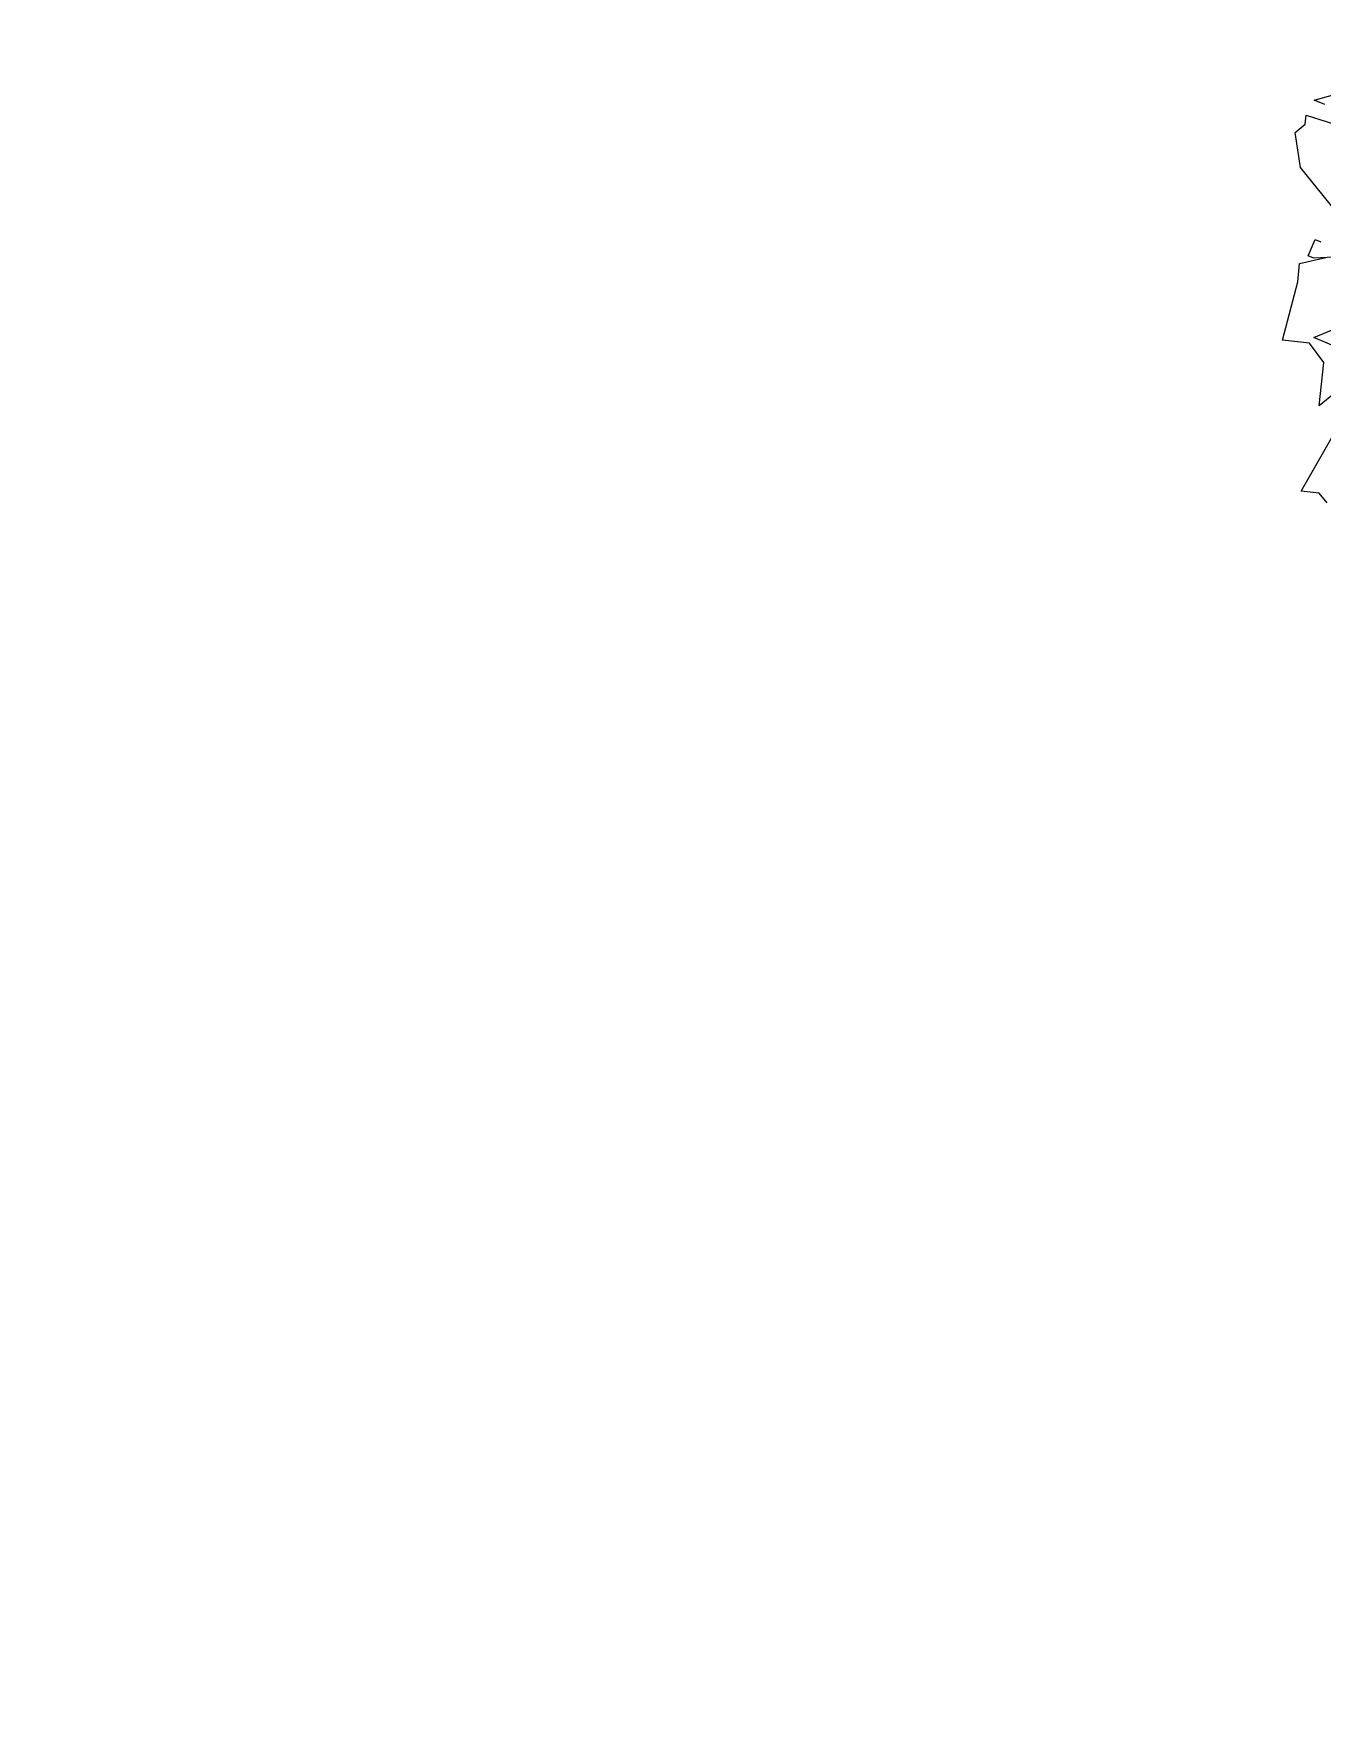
# Model space of a CAD drawing. Header units: metres. Extents: x 329311 to 330425, y 7396637 to 7397287.
# Drawn here: x 329845.028 to 329845.865, y 7397087.6 to 7397088.695 of the extents above; entities that cross this region are included whole.
import ezdxf

# ---------------------------------------------------------------- set-up
doc = ezdxf.new("R2010")
doc.units = ezdxf.units.M
doc.layers.get('0').update_dxf_attribs({"lineweight": 18})
doc.layers.add('ARBRE', color=251, linetype='Continuous', lineweight=13)
doc.layers.add('PA6_TEXTO', color=3, linetype='Continuous', lineweight=18)
doc.layers.add('VEGETAIS', color=3, linetype='Continuous')
doc.styles.add('200 Médio', font='arial.ttf', dxfattribs={"height": 0.75})
doc.styles.add('ARIAL', font='ARIAL', dxfattribs={"height": 0.2})
doc.dimstyles.new('AQ250', dxfattribs={"dimscale": 10, "dimtxt": 0.05, "dimasz": 0.03, "dimexe": 0.03, "dimexo": 0.025, "dimgap": 0.025, "dimtad": 1, "dimzin": 0, "dimdsep": 46, "dimtxsty": 'ARIAL', "dimblk": 'ARCHTICK', "dimcen": 0.09, "dimdle": 0.03, "dimclrt": 7, "dimadec": 0, "dimazin": 0, "dimtfac": 1, "dimtix": 1, "dimtmove": 2, "dimatfit": 3, "dimldrblk": 'OPEN90', "dimfxl": 1, "dimtvp": 1, "dimtolj": 1, "dimtzin": 0, "dimarcsym": 0})

# ---------------------------------------------------------------- blocks, each defined once
blk = doc.blocks.new('_ArchTick')
at = {"color": 0, "linetype": 'ByBlock', "const_width": 0.15}
blk.add_lwpolyline([(-0.5, -0.5), (0.5, 0.5)], dxfattribs=at)
blk = doc.blocks.new('*D13')
at = {"layer": 'Defpoints', "color": 0, "transparency": 16777216}
for p in [(329835.5533, 7397103.6479), (329835.2333, 7397102.4533), (329895.0034, 7397086.4419)]:
    blk.add_point(p, dxfattribs=at)
at = {"layer": 'PA6_TEXTO', "color": 0, "lineweight": -2, "transparency": 16777216}
for p, q in [((329835.2979, 7397102.6948), (329835.6309, 7397103.9377)), ((329895.6132, 7397087.5588), (329835.2635, 7397103.7255)), ((329895.0681, 7397086.6834), (329895.401, 7397087.9263))]:
    blk.add_line(p, q, dxfattribs=at)
at = {"layer": 'PA6_TEXTO', "color": 0, "lineweight": -2, "transparency": 16777216, "xscale": 0.3, "yscale": 0.3, "zscale": 0.3}
for p, rotation in [((329835.5533, 7397103.6479), 165.0035318531356), ((329895.3234, 7397087.6365), 345.0035318531356)]:
    blk.add_blockref('_ArchTick', p, dxfattribs=dict(at, rotation=rotation))
at = {"layer": 'PA6_TEXTO', "color": 7, "transparency": 16777216, "insert": (329865.6021, 7397096.2536), "char_height": 0.75, "attachment_point": 5, "rotation": 345.0035, "style": '200 Médio'}
blk.add_mtext('\\A1;61.88', dxfattribs=at)
blk = doc.blocks.new('_Open90')
at = {"color": 0, "linetype": 'ByBlock', "lineweight": -2}
for p, q in [((-0.5, 0.5), (0, 0)), ((0, 0), (-1, 0)), ((0, 0), (-0.5, -0.5))]:
    blk.add_line(p, q, dxfattribs=at)
blk = doc.blocks.new('WMF26', base_point=(0, 0.0008))
at = {"color": 85}
for points in [[(0.5846, -7.5918), (0.5483, -7.5556), (0.4759, -7.5556), (0.5846, -7.3078)], [(0.5846, -7.1332), (0.5121, -7.2065), (0.5121, -7.0319), (0.4462, -6.9595), (0.3376, -6.9595), (0.3738, -6.7191), (0.3738, -6.6458), (0.4759, -6.6096)], [(0.5483, -6.4713), (0.3376, -6.2605), (0.3013, -6.1222), (0.3376, -6.0851), (0.3376, -6.0489), (0.5121, -6.0851)]]:
    blk.add_lwpolyline(points, dxfattribs=at)
at = {"color": 63}
for points in [[(0.5352, -6.6013), (0.4289, -6.6178), (0.4051, -6.6104), (0.4257, -6.5421), (0.4495, -6.5495)], [(0.4075, -5.9987), (0.3639, -5.9855), (0.7682, -5.8258)], [(0.6224, -6.9842), (0.4611, -6.9356), (0.5821, -6.8706)]]:
    blk.add_lwpolyline(points, dxfattribs=at)
blk = doc.blocks.new('T2_02')
at = {"xscale": 0.3499999999999943, "yscale": 0.3499999999999943, "zscale": 0.3499999999999943}
blk.add_blockref('WMF26', (-2.2399, 1.997), dxfattribs=at)

msp = doc.modelspace()

# ---------------------------------------------------------------- linework, layer by layer
at = {"layer": 'VEGETAIS'}
msp.add_open_spline([(329849.2119, 7397089.6112), (329847.3141, 7397089.7113), (329845.1365, 7397088.8379), (329843.2275, 7397088.3873)], degree=3, dxfattribs=at)

# ---------------------------------------------------------------- block references
at = {"layer": 'ARBRE', "xscale": 0.4621142716754235, "yscale": 0.4621142716754235, "zscale": 0.4621142716754235, "rotation": 354.0121026411171}
msp.add_blockref('T2_02', (329846.8371, 7397088.5954), dxfattribs=at)

# ---------------------------------------------------------------- dimensions: what is measured, and where the dimension line sits
at = {"layer": 'PA6_TEXTO'}
dim = msp.add_aligned_dim(p1=(329895.0034, 7397086.4419), p2=(329835.2333, 7397102.4533), distance=-1.2367, dimstyle='AQ250', override={"dimtxsty": '200 Médio'}, dxfattribs=at)
dim.commit()
dim.dimension.update_dxf_attribs({"geometry": '*D13', "text_midpoint": (329865.6021, 7397096.2536)})

doc.saveas('drawing.dxf')
